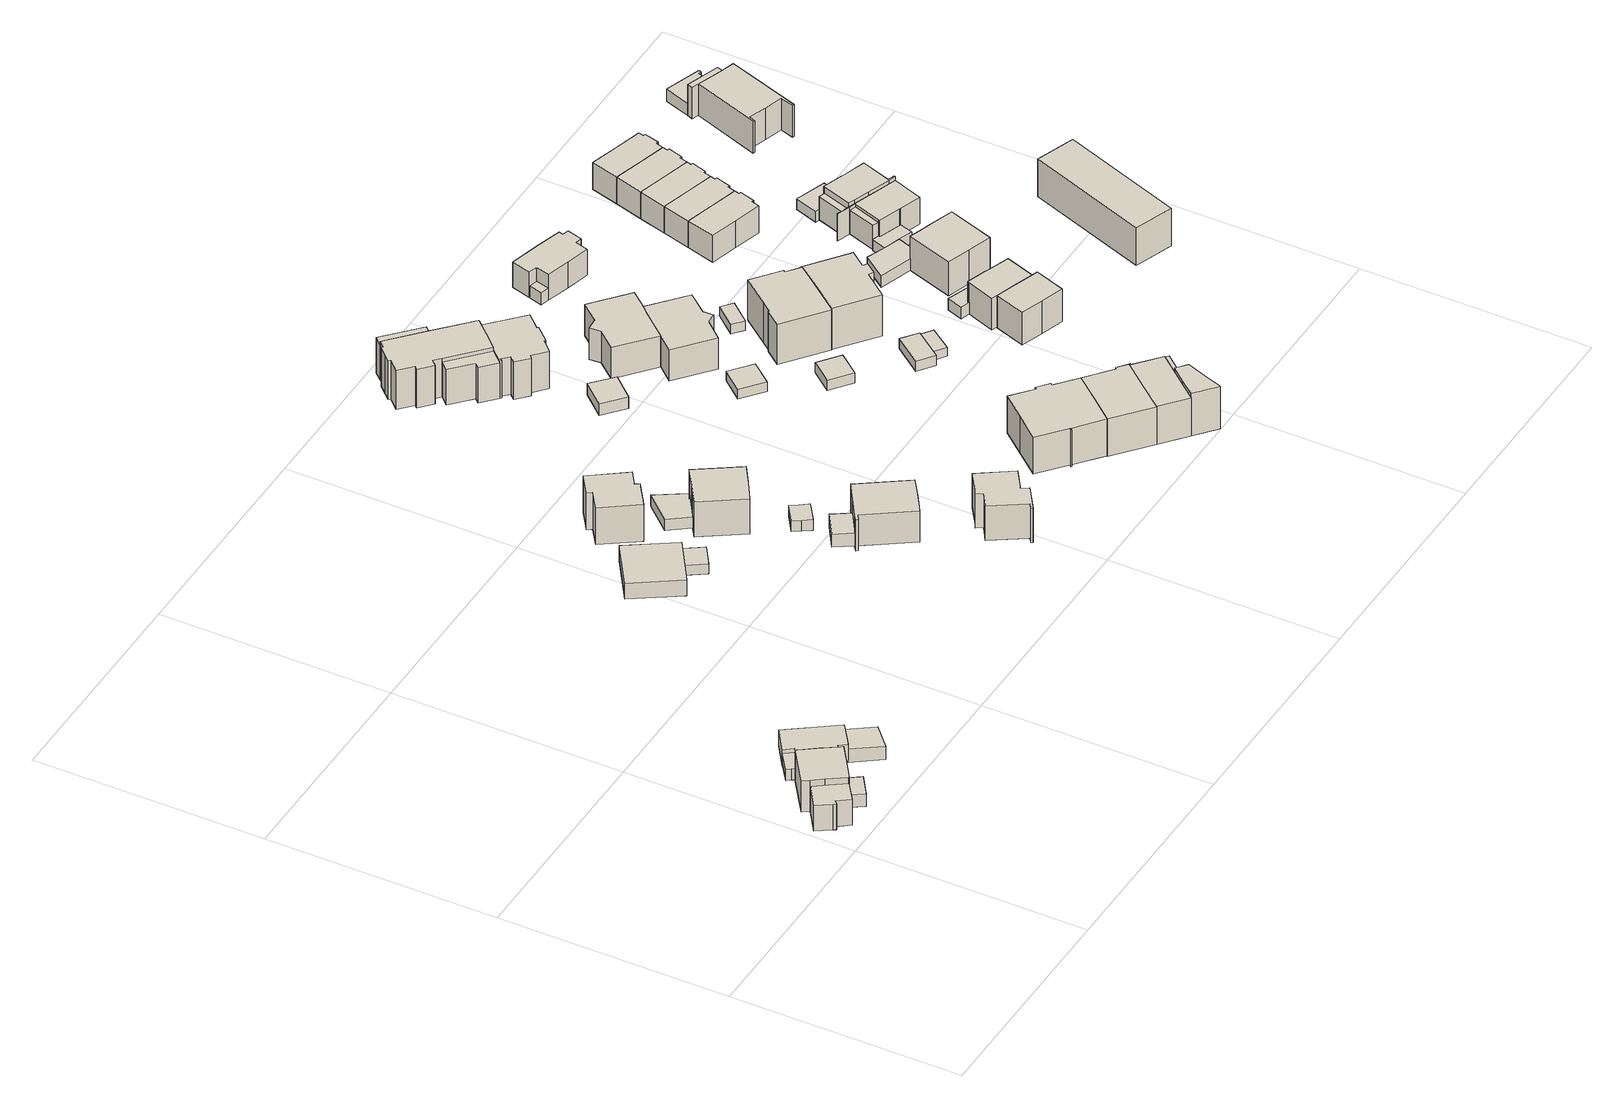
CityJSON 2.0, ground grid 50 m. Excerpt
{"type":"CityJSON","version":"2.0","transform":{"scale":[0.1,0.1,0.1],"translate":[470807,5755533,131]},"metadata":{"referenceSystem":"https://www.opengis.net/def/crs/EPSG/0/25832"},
"CityObjects":{
"building1":{"type":"Building","attributes":{"Gemeindeschluessel":"05711000","function":"31001_1010"},"address":[{"country":"Germany","locality":"Bielefeld","thoroughfareNumber":"138","thoroughfareName":"Paderborner Straße"}],"children":["building1-1","building1-2"]},
"building1-1":{"type":"BuildingPart","attributes":{"BezugspunktDach":"2000","measuredHeight":10.17},"parents":["building1"],"geometry":[{"type":"Solid","lod":"1","boundaries":[[[[0,1,2,3,4,5,6,7,8,9]],[[10,11,12,13,14,15,16,17,18,19]],[[10,19,9,8]],[[11,10,8,7]],[[12,11,7,6]],[[13,12,6,5]],[[14,13,5,4]],[[15,14,4,3]],[[16,15,3,2]],[[17,16,2,1]],[[18,17,1,0]],[[19,18,0,9]]]]}]},
"building1-2":{"type":"BuildingPart","attributes":{"BezugspunktDach":"2000","measuredHeight":7.21},"parents":["building1"],"geometry":[{"type":"Solid","lod":"1","boundaries":[[[[20,21,22,23,24,25,26,27]],[[28,29,30,31,32,15,33,13]],[[28,13,27,26]],[[29,28,26,25]],[[30,29,25,24]],[[31,30,24,23]],[[32,31,23,22]],[[15,32,22,21]],[[33,15,21,20]],[[13,33,20,27]]]]}]},
"building2":{"type":"Building","attributes":{"Gemeindeschluessel":"05711000","BezugspunktDach":"2000","function":"51009_1610","measuredHeight":3.36},"address":[{"country":"Germany"}],"geometry":[{"type":"Solid","lod":"1","boundaries":[[[[34,35,36,37]],[[38,39,40,41]],[[38,41,37,36]],[[39,38,36,35]],[[40,39,35,34]],[[41,40,34,37]]]]}]},
"building3":{"type":"Building","attributes":{"Gemeindeschluessel":"05711000","BezugspunktDach":"2000","function":"51009_1610","measuredHeight":3.12},"address":[{"country":"Germany"}],"geometry":[{"type":"Solid","lod":"1","boundaries":[[[[42,43,44,45,46,47,48]],[[49,50,51,52,53,54,55]],[[49,55,48,47]],[[50,49,47,46]],[[51,50,46,45]],[[52,51,45,44]],[[53,52,44,43]],[[54,53,43,42]],[[55,54,42,48]]]]}]},
"building4":{"type":"Building","attributes":{"Gemeindeschluessel":"05711000","BezugspunktDach":"2000","function":"31001_3200","measuredHeight":3.84},"address":[{"country":"Germany","locality":"Bielefeld","thoroughfareNumber":"138","thoroughfareName":"Paderborner Straße"}],"geometry":[{"type":"Solid","lod":"1","boundaries":[[[[56,57,58,59,60,61,62,63]],[[64,65,10,18,66,67,68,69]],[[64,69,63,62]],[[65,64,62,61]],[[10,65,61,60]],[[18,10,60,59]],[[66,18,59,58]],[[67,66,58,57]],[[68,67,57,56]],[[69,68,56,63]]]]}]},
"building5":{"type":"Building","attributes":{"Gemeindeschluessel":"05711000","BezugspunktDach":"2000","function":"31001_2460","measuredHeight":3.21},"address":[{"country":"Germany","locality":"Bielefeld","thoroughfareNumber":"138","thoroughfareName":"Paderborner Straße"}],"geometry":[{"type":"Solid","lod":"1","boundaries":[[[[70,71,72,73]],[[74,75,76,77]],[[74,77,73,72]],[[75,74,72,71]],[[76,75,71,70]],[[77,76,70,73]]]]}]},
"building6":{"type":"Building","attributes":{"Gemeindeschluessel":"05711000","BezugspunktDach":"2000","function":"31001_9998","measuredHeight":4.33},"address":[{"country":"Germany","locality":"Bielefeld","thoroughfareNumber":"129","thoroughfareName":"Paderborner Straße"}],"geometry":[{"type":"Solid","lod":"1","boundaries":[[[[78,79,80,81]],[[82,83,84,85]],[[82,85,81,80]],[[83,82,80,79]],[[84,83,79,78]],[[85,84,78,81]]]]}]},
"building7":{"type":"Building","attributes":{"Gemeindeschluessel":"05711000","BezugspunktDach":"2000","function":"31001_9998","measuredHeight":2.37},"address":[{"country":"Germany","locality":"Bielefeld","thoroughfareNumber":"115","thoroughfareName":"Vennhofallee"}],"geometry":[{"type":"Solid","lod":"1","boundaries":[[[[86,87,88,89]],[[90,91,92,93]],[[90,93,89,88]],[[91,90,88,87]],[[92,91,87,86]],[[93,92,86,89]]]]}]},
"building8":{"type":"Building","attributes":{"Gemeindeschluessel":"05711000","BezugspunktDach":"2000","function":"31001_1010","measuredHeight":10.65},"address":[{"country":"Germany","locality":"Bielefeld","thoroughfareNumber":"129","thoroughfareName":"Paderborner Straße"}],"geometry":[{"type":"Solid","lod":"1","boundaries":[[[[94,95,96,97,98,99,100,101,102,103]],[[104,105,106,107,108,109,110,111,112,113]],[[104,113,103,102]],[[105,104,102,101]],[[106,105,101,100]],[[107,106,100,99]],[[108,107,99,98]],[[109,108,98,97]],[[110,109,97,96]],[[111,110,96,95]],[[112,111,95,94]],[[113,112,94,103]]]]}]},
"building9":{"type":"Building","attributes":{"Gemeindeschluessel":"05711000","BezugspunktDach":"2000","function":"31001_2460","measuredHeight":2.76},"address":[{"country":"Germany","locality":"Bielefeld","thoroughfareNumber":"115","thoroughfareName":"Vennhofallee"}],"geometry":[{"type":"Solid","lod":"1","boundaries":[[[[114,115,116,117]],[[118,119,120,121]],[[118,121,117,116]],[[119,118,116,115]],[[120,119,115,114]],[[121,120,114,117]]]]}]},
"building10":{"type":"Building","attributes":{"Gemeindeschluessel":"05711000","BezugspunktDach":"2000","function":"31001_9998","measuredHeight":3.13},"address":[{"country":"Germany","locality":"Bielefeld","thoroughfareNumber":"135","thoroughfareName":"Paderborner Straße"}],"geometry":[{"type":"Solid","lod":"1","boundaries":[[[[122,123,124,125]],[[126,127,128,129]],[[126,129,125,124]],[[127,126,124,123]],[[128,127,123,122]],[[129,128,122,125]]]]}]},
"building11":{"type":"Building","attributes":{"Gemeindeschluessel":"05711000","BezugspunktDach":"2000","function":"31001_1010","measuredHeight":9.87},"address":[{"country":"Germany","locality":"Bielefeld","thoroughfareNumber":"115","thoroughfareName":"Vennhofallee"}],"geometry":[{"type":"Solid","lod":"1","boundaries":[[[[130,131,132,133,134,135,136,137]],[[138,139,140,141,142,143,144,145]],[[138,145,137,136]],[[139,138,136,135]],[[140,139,135,134]],[[141,140,134,133]],[[142,141,133,132]],[[143,142,132,131]],[[144,143,131,130]],[[145,144,130,137]]]]}]},
"building12":{"type":"Building","attributes":{"Gemeindeschluessel":"05711000","BezugspunktDach":"2000","function":"31001_9998","measuredHeight":2.96},"address":[{"country":"Germany"}],"geometry":[{"type":"Solid","lod":"1","boundaries":[[[[146,147,148,149,150,151,152]],[[153,154,155,156,157,158,159]],[[153,159,152,151]],[[154,153,151,150]],[[155,154,150,149]],[[156,155,149,148]],[[157,156,148,147]],[[158,157,147,146]],[[159,158,146,152]]]]}]},
"building13":{"type":"Building","attributes":{"Gemeindeschluessel":"05711000","BezugspunktDach":"2000","function":"31001_1010","measuredHeight":9.33},"address":[{"country":"Germany","locality":"Bielefeld","thoroughfareNumber":"135","thoroughfareName":"Paderborner Straße"}],"geometry":[{"type":"Solid","lod":"1","boundaries":[[[[160,161,162,163,164,165,166,167,168,169]],[[170,171,172,173,174,175,176,177,178,179]],[[170,179,169,168]],[[171,170,168,167]],[[172,171,167,166]],[[173,172,166,165]],[[174,173,165,164]],[[175,174,164,163]],[[176,175,163,162]],[[177,176,162,161]],[[178,177,161,160]],[[179,178,160,169]]]]}]},
"building14":{"type":"Building","attributes":{"Gemeindeschluessel":"05711000","BezugspunktDach":"2000","function":"31001_1010","measuredHeight":10.19},"address":[{"country":"Germany","locality":"Bielefeld","thoroughfareNumber":"137","thoroughfareName":"Paderborner Straße"}],"geometry":[{"type":"Solid","lod":"1","boundaries":[[[[180,181,182,183,184,185,186,187,188,189,190,191]],[[192,193,194,195,196,197,198,199,200,201,202,203]],[[192,203,191,190]],[[193,192,190,189]],[[194,193,189,188]],[[195,194,188,187]],[[196,195,187,186]],[[197,196,186,185]],[[198,197,185,184]],[[199,198,184,183]],[[200,199,183,182]],[[201,200,182,181]],[[202,201,181,180]],[[203,202,180,191]]]]}]},
"building15":{"type":"Building","attributes":{"Gemeindeschluessel":"05711000","function":"31001_1010"},"address":[{"country":"Germany","locality":"Bielefeld","thoroughfareNumber":"104","thoroughfareName":"Vennhofallee"}],"children":["building15-1","building15-2","building15-3"]},
"building15-1":{"type":"BuildingPart","attributes":{"BezugspunktDach":"2000","measuredHeight":11.08},"parents":["building15"],"geometry":[{"type":"Solid","lod":"1","boundaries":[[[[204,205,206,207,208,209,210,211,212,213,214,215,216,217,218,219]],[[220,221,222,223,224,225,226,227,228,229,230,231,232,233,234,235]],[[220,235,219,218]],[[221,220,218,217]],[[222,221,217,216]],[[223,222,216,215]],[[224,223,215,214]],[[225,224,214,213]],[[226,225,213,212]],[[227,226,212,211]],[[228,227,211,210]],[[229,228,210,209]],[[230,229,209,208]],[[231,230,208,207]],[[232,231,207,206]],[[233,232,206,205]],[[234,233,205,204]],[[235,234,204,219]]]]}]},
"building15-2":{"type":"BuildingPart","attributes":{"BezugspunktDach":"2000","measuredHeight":8.63},"parents":["building15"],"geometry":[{"type":"Solid","lod":"1","boundaries":[[[[236,237,238,239]],[[220,235,240,241]],[[220,241,239,238]],[[235,220,238,237]],[[240,235,237,236]],[[241,240,236,239]]]]}]},
"building15-3":{"type":"BuildingPart","attributes":{"BezugspunktDach":"2000","measuredHeight":9.71},"parents":["building15"],"geometry":[{"type":"Solid","lod":"1","boundaries":[[[[242,243,244,245,246,247]],[[248,249,250,251,224,223]],[[248,223,247,246]],[[249,248,246,245]],[[250,249,245,244]],[[251,250,244,243]],[[224,251,243,242]],[[223,224,242,247]]]]}]},
"building16":{"type":"Building","attributes":{"Gemeindeschluessel":"05711000","BezugspunktDach":"2000","function":"31001_2460","measuredHeight":2.77},"address":[{"country":"Germany","locality":"Bielefeld","thoroughfareNumber":"100","thoroughfareName":"Vennhofallee"}],"geometry":[{"type":"Solid","lod":"1","boundaries":[[[[252,253,254,255]],[[256,257,258,259]],[[256,259,255,254]],[[257,256,254,253]],[[258,257,253,252]],[[259,258,252,255]]]]}]},
"building17":{"type":"Building","attributes":{"Gemeindeschluessel":"05711000","BezugspunktDach":"2000","function":"31001_1010","measuredHeight":11.11},"address":[{"country":"Germany","locality":"Bielefeld","thoroughfareNumber":"102","thoroughfareName":"Vennhofallee"}],"geometry":[{"type":"Solid","lod":"1","boundaries":[[[[260,261,262,263,264,265,266,267,268,269,270,271,272,273,274,275,276,277]],[[278,279,280,281,282,283,284,285,286,287,288,289,248,290,221,291,292,293]],[[278,293,277,276]],[[279,278,276,275]],[[280,279,275,274]],[[281,280,274,273]],[[282,281,273,272]],[[283,282,272,271]],[[284,283,271,270]],[[285,284,270,269]],[[286,285,269,268]],[[287,286,268,267]],[[288,287,267,266]],[[289,288,266,265]],[[248,289,265,264]],[[290,248,264,263]],[[221,290,263,262]],[[291,221,262,261]],[[292,291,261,260]],[[293,292,260,277]]]]}]},
"building18":{"type":"Building","attributes":{"Gemeindeschluessel":"05711000","BezugspunktDach":"2000","function":"31001_1100","measuredHeight":11.49},"address":[{"country":"Germany","locality":"Bielefeld","thoroughfareNumber":"101","thoroughfareName":"Vennhofallee"}],"geometry":[{"type":"Solid","lod":"1","boundaries":[[[[294,295,296,297,298,299,300,301,302,303,304,305,306,307]],[[308,309,310,311,312,313,314,315,316,317,318,319,320,321]],[[308,321,307,306]],[[309,308,306,305]],[[310,309,305,304]],[[311,310,304,303]],[[312,311,303,302]],[[313,312,302,301]],[[314,313,301,300]],[[315,314,300,299]],[[316,315,299,298]],[[317,316,298,297]],[[318,317,297,296]],[[319,318,296,295]],[[320,319,295,294]],[[321,320,294,307]]]]}]},
"building19":{"type":"Building","attributes":{"Gemeindeschluessel":"05711000","BezugspunktDach":"2000","function":"31001_2460","measuredHeight":2.3},"address":[{"country":"Germany","locality":"Bielefeld","thoroughfareNumber":"98","thoroughfareName":"Vennhofallee"}],"geometry":[{"type":"Solid","lod":"1","boundaries":[[[[322,323,324,325]],[[326,327,328,329]],[[326,329,325,324]],[[327,326,324,323]],[[328,327,323,322]],[[329,328,322,325]]]]}]},
"building20":{"type":"Building","attributes":{"Gemeindeschluessel":"05711000","BezugspunktDach":"2000","function":"31001_1010","measuredHeight":11.64},"address":[{"country":"Germany","locality":"Bielefeld","thoroughfareNumber":"99","thoroughfareName":"Vennhofallee"}],"geometry":[{"type":"Solid","lod":"1","boundaries":[[[[301,300,330,331,332,333,334,302]],[[335,336,337,338,339,340,341,342]],[[335,342,302,334]],[[336,335,334,333]],[[337,336,333,332]],[[338,337,332,331]],[[339,338,331,330]],[[340,339,330,300]],[[341,340,300,301]],[[342,341,301,302]]]]}]},
"building21":{"type":"Building","attributes":{"Gemeindeschluessel":"05711000","BezugspunktDach":"2000","function":"31001_1010","measuredHeight":9.56},"address":[{"country":"Germany","locality":"Bielefeld","thoroughfareNumber":"100","thoroughfareName":"Vennhofallee"}],"geometry":[{"type":"Solid","lod":"1","boundaries":[[[[343,344,345,346,347,348,349,350,351]],[[352,353,354,355,356,357,358,359,360]],[[352,360,351,350]],[[353,352,350,349]],[[354,353,349,348]],[[355,354,348,347]],[[356,355,347,346]],[[357,356,346,345]],[[358,357,345,344]],[[359,358,344,343]],[[360,359,343,351]]]]}]},
"building22":{"type":"Building","attributes":{"Gemeindeschluessel":"05711000","BezugspunktDach":"2000","function":"31001_2460","measuredHeight":2.45},"address":[{"country":"Germany","locality":"Bielefeld","thoroughfareNumber":"96","thoroughfareName":"Vennhofallee"}],"geometry":[{"type":"Solid","lod":"1","boundaries":[[[[361,362,363,364]],[[365,366,367,368]],[[365,368,364,363]],[[366,365,363,362]],[[367,366,362,361]],[[368,367,361,364]]]]}]},
"building23":{"type":"Building","attributes":{"Gemeindeschluessel":"05711000","BezugspunktDach":"2000","function":"31001_1010","measuredHeight":9.47},"address":[{"country":"Germany","locality":"Bielefeld","thoroughfareNumber":"98","thoroughfareName":"Vennhofallee"}],"geometry":[{"type":"Solid","lod":"1","boundaries":[[[[369,370,371,372,343,373,350,374,375,376]],[[377,378,379,380,381,382,383,384,385,386]],[[377,386,376,375]],[[378,377,375,374]],[[379,378,374,350]],[[380,379,350,373]],[[381,380,373,343]],[[382,381,343,372]],[[383,382,372,371]],[[384,383,371,370]],[[385,384,370,369]],[[386,385,369,376]]]]}]},
"building24":{"type":"Building","attributes":{"Gemeindeschluessel":"05711000","function":"31001_1100"},"address":[{"country":"Germany","locality":"Bielefeld","thoroughfareNumber":"97","thoroughfareName":"Vennhofallee"}],"children":["building24-1","building24-2","building24-3"]},
"building24-1":{"type":"BuildingPart","attributes":{"BezugspunktDach":"2000","measuredHeight":11.75},"parents":["building24"],"geometry":[{"type":"Solid","lod":"1","boundaries":[[[[387,388,389,390,391,392,393,394,395]],[[396,339,338,337,397,398,399,400,401]],[[396,401,395,394]],[[339,396,394,393]],[[338,339,393,392]],[[337,338,392,391]],[[397,337,391,390]],[[398,397,390,389]],[[399,398,389,388]],[[400,399,388,387]],[[401,400,387,395]]]]}]},
"building24-2":{"type":"BuildingPart","attributes":{"BezugspunktDach":"2000","measuredHeight":11.85},"parents":["building24"],"geometry":[{"type":"Solid","lod":"1","boundaries":[[[[402,403,404,405,406,407,408,409,410]],[[411,396,412,400,413,414,415,416,417]],[[411,417,410,409]],[[396,411,409,408]],[[412,396,408,407]],[[400,412,407,406]],[[413,400,406,405]],[[414,413,405,404]],[[415,414,404,403]],[[416,415,403,402]],[[417,416,402,410]]]]}]},
"building24-3":{"type":"BuildingPart","attributes":{"BezugspunktDach":"2000","measuredHeight":8.76},"address":[{"country":"Germany","locality":"Bielefeld","thoroughfareNumber":"97","thoroughfareName":"Vennhofallee"}],"parents":["building24"],"geometry":[{"type":"Solid","lod":"1","boundaries":[[[[418,419,420,421]],[[422,423,424,425]],[[422,425,421,420]],[[423,422,420,419]],[[424,423,419,418]],[[425,424,418,421]]]]}]},
"building25":{"type":"Building","attributes":{"Gemeindeschluessel":"05711000","BezugspunktDach":"2000","function":"51009_1611","measuredHeight":2.46},"address":[{"country":"Germany"}],"geometry":[{"type":"Solid","lod":"1","boundaries":[[[[426,427,428,429]],[[430,431,432,433]],[[430,433,429,428]],[[431,430,428,427]],[[432,431,427,426]],[[433,432,426,429]]]]}]},
"building26":{"type":"Building","attributes":{"Gemeindeschluessel":"05711000","BezugspunktDach":"2000","function":"31001_1010","measuredHeight":11.87},"address":[{"country":"Germany","locality":"Bielefeld","thoroughfareNumber":"96","thoroughfareName":"Vennhofallee"}],"geometry":[{"type":"Solid","lod":"1","boundaries":[[[[434,435,436,437,438,439,440,441,442,443,444,445,446,447]],[[448,449,450,451,452,453,454,455,456,457,458,459,460,461]],[[448,461,447,446]],[[449,448,446,445]],[[450,449,445,444]],[[451,450,444,443]],[[452,451,443,442]],[[453,452,442,441]],[[454,453,441,440]],[[455,454,440,439]],[[456,455,439,438]],[[457,456,438,437]],[[458,457,437,436]],[[459,458,436,435]],[[460,459,435,434]],[[461,460,434,447]]]]}]},
"building27":{"type":"Building","attributes":{"Gemeindeschluessel":"05711000","BezugspunktDach":"2000","function":"31001_9998","measuredHeight":2.35},"address":[{"country":"Germany","locality":"Bielefeld","thoroughfareNumber":"96","thoroughfareName":"Vennhofallee"}],"geometry":[{"type":"Solid","lod":"1","boundaries":[[[[462,463,464,465]],[[466,467,468,469]],[[466,469,465,464]],[[467,466,464,463]],[[468,467,463,462]],[[469,468,462,465]]]]}]},
"building28":{"type":"Building","attributes":{"Gemeindeschluessel":"05711000","BezugspunktDach":"2000","function":"31001_2460","measuredHeight":2.07},"address":[{"country":"Germany","locality":"Bielefeld","thoroughfareNumber":"1","thoroughfareName":"Kinzigweg"}],"geometry":[{"type":"Solid","lod":"1","boundaries":[[[[470,471,472,473]],[[474,475,476,477]],[[474,477,473,472]],[[475,474,472,471]],[[476,475,471,470]],[[477,476,470,473]]]]}]},
"building29":{"type":"Building","attributes":{"Gemeindeschluessel":"05711000","function":"31001_1010"},"address":[{"country":"Germany","locality":"Bielefeld","thoroughfareNumber":"7k","thoroughfareName":"Kinzigweg"}],"children":["building29-1","building29-2"]},
"building29-1":{"type":"BuildingPart","attributes":{"BezugspunktDach":"2000","measuredHeight":9.76},"parents":["building29"],"geometry":[{"type":"Solid","lod":"1","boundaries":[[[[478,479,480,481,482,483,484,485,486,487,488,489]],[[490,491,492,493,494,495,496,497,498,499,500,501]],[[490,501,489,488]],[[491,490,488,487]],[[492,491,487,486]],[[493,492,486,485]],[[494,493,485,484]],[[495,494,484,483]],[[496,495,483,482]],[[497,496,482,481]],[[498,497,481,480]],[[499,498,480,479]],[[500,499,479,478]],[[501,500,478,489]]]]}]},
"building29-2":{"type":"BuildingPart","attributes":{"BezugspunktDach":"2000","measuredHeight":2.88},"address":[{"country":"Germany","locality":"Bielefeld","thoroughfareNumber":"7k","thoroughfareName":"Kinzigweg"}],"parents":["building29"],"geometry":[{"type":"Solid","lod":"1","boundaries":[[[[502,503,504,505]],[[494,506,496,495]],[[494,495,505,504]],[[506,494,504,503]],[[496,506,503,502]],[[495,496,502,505]]]]}]},
"building30":{"type":"Building","attributes":{"Gemeindeschluessel":"05711000","BezugspunktDach":"2000","function":"31001_1010","measuredHeight":11.94},"address":[{"country":"Germany","locality":"Bielefeld","thoroughfareNumber":"94","thoroughfareName":"Vennhofallee"}],"geometry":[{"type":"Solid","lod":"1","boundaries":[[[[507,508,509,510,511,512,513,514,515,516]],[[517,518,519,520,521,522,523,524,525,526]],[[517,526,516,515]],[[518,517,515,514]],[[519,518,514,513]],[[520,519,513,512]],[[521,520,512,511]],[[522,521,511,510]],[[523,522,510,509]],[[524,523,509,508]],[[525,524,508,507]],[[526,525,507,516]]]]}]},
"building31":{"type":"Building","attributes":{"Gemeindeschluessel":"05711000","BezugspunktDach":"2000","function":"31001_1010","measuredHeight":9.73},"address":[{"country":"Germany","locality":"Bielefeld","thoroughfareNumber":"1","thoroughfareName":"Kinzigweg"}],"geometry":[{"type":"Solid","lod":"1","boundaries":[[[[527,528,529,530,531,532,533]],[[534,535,536,537,538,539,540]],[[534,540,533,532]],[[535,534,532,531]],[[536,535,531,530]],[[537,536,530,529]],[[538,537,529,528]],[[539,538,528,527]],[[540,539,527,533]]]]}]},
"building32":{"type":"Building","attributes":{"Gemeindeschluessel":"05711000","BezugspunktDach":"2000","function":"31001_2460","measuredHeight":2.75},"address":[{"country":"Germany","locality":"Bielefeld","thoroughfareNumber":"1a","thoroughfareName":"Kinzigweg"}],"geometry":[{"type":"Solid","lod":"1","boundaries":[[[[541,542,543,544,545,546]],[[547,548,549,550,551,552]],[[547,552,546,545]],[[548,547,545,544]],[[549,548,544,543]],[[550,549,543,542]],[[551,550,542,541]],[[552,551,541,546]]]]}]},
"building33":{"type":"Building","attributes":{"Gemeindeschluessel":"05711000","BezugspunktDach":"2000","function":"31001_1010","measuredHeight":9.59},"address":[{"country":"Germany","locality":"Bielefeld","thoroughfareNumber":"1a","thoroughfareName":"Kinzigweg"}],"geometry":[{"type":"Solid","lod":"1","boundaries":[[[[553,554,555,556,557,529,558,527,559]],[[560,561,562,563,549,548,547,564,565]],[[560,565,559,527]],[[561,560,527,558]],[[562,561,558,529]],[[563,562,529,557]],[[549,563,557,556]],[[548,549,556,555]],[[547,548,555,554]],[[564,547,554,553]],[[565,564,553,559]]]]}]},
"building34":{"type":"Building","attributes":{"Gemeindeschluessel":"05711000","BezugspunktDach":"2000","function":"31001_2460","measuredHeight":2.77},"address":[{"country":"Germany","locality":"Bielefeld","thoroughfareNumber":"3","thoroughfareName":"Kinzigweg"}],"geometry":[{"type":"Solid","lod":"1","boundaries":[[[[566,567,568,569,570,571,572]],[[573,574,575,576,577,578,579]],[[573,579,572,571]],[[574,573,571,570]],[[575,574,570,569]],[[576,575,569,568]],[[577,576,568,567]],[[578,577,567,566]],[[579,578,566,572]]]]}]},
"building35":{"type":"Building","attributes":{"Gemeindeschluessel":"05711000","BezugspunktDach":"2000","function":"31001_1010","measuredHeight":9.84},"address":[{"country":"Germany","locality":"Bielefeld","thoroughfareNumber":"7f","thoroughfareName":"Kinzigweg"}],"geometry":[{"type":"Solid","lod":"1","boundaries":[[[[580,581,582,583,584,585,586,587,588,589]],[[590,591,592,593,594,595,596,597,598,599]],[[590,599,589,588]],[[591,590,588,587]],[[592,591,587,586]],[[593,592,586,585]],[[594,593,585,584]],[[595,594,584,583]],[[596,595,583,582]],[[597,596,582,581]],[[598,597,581,580]],[[599,598,580,589]]]]}]},
"building36":{"type":"Building","attributes":{"Gemeindeschluessel":"05711000","BezugspunktDach":"2000","function":"31001_1010","measuredHeight":9.88},"address":[{"country":"Germany","locality":"Bielefeld","thoroughfareNumber":"3","thoroughfareName":"Kinzigweg"}],"geometry":[{"type":"Solid","lod":"1","boundaries":[[[[600,601,602,603,604,605,606,607]],[[608,609,610,575,574,573,611,612]],[[608,612,607,606]],[[609,608,606,605]],[[610,609,605,604]],[[575,610,604,603]],[[574,575,603,602]],[[573,574,602,601]],[[611,573,601,600]],[[612,611,600,607]]]]}]},
"building37":{"type":"Building","attributes":{"Gemeindeschluessel":"05711000","BezugspunktDach":"2000","function":"31001_1010","measuredHeight":9.87},"address":[{"country":"Germany","locality":"Bielefeld","thoroughfareNumber":"7e","thoroughfareName":"Kinzigweg"}],"geometry":[{"type":"Solid","lod":"1","boundaries":[[[[613,614,615,616,583,582,581,617,618,619]],[[620,621,597,596,595,622,623,624,625,626]],[[620,626,619,618]],[[621,620,618,617]],[[597,621,617,581]],[[596,597,581,582]],[[595,596,582,583]],[[622,595,583,616]],[[623,622,616,615]],[[624,623,615,614]],[[625,624,614,613]],[[626,625,613,619]]]]}]},
"building38":{"type":"Building","attributes":{"Gemeindeschluessel":"05711000","BezugspunktDach":"2000","function":"31001_2460","measuredHeight":2.66},"address":[{"country":"Germany","locality":"Bielefeld","thoroughfareNumber":"5","thoroughfareName":"Kinzigweg"}],"geometry":[{"type":"Solid","lod":"1","boundaries":[[[[627,628,629,566,572,630,631]],[[632,633,634,635,636,637,638]],[[632,638,631,630]],[[633,632,630,572]],[[634,633,572,566]],[[635,634,566,629]],[[636,635,629,628]],[[637,636,628,627]],[[638,637,627,631]]]]}]},
"building39":{"type":"Building","attributes":{"Gemeindeschluessel":"05711000","BezugspunktDach":"2000","function":"31001_1010","measuredHeight":9.87},"address":[{"country":"Germany","locality":"Bielefeld","thoroughfareNumber":"7d","thoroughfareName":"Kinzigweg"}],"geometry":[{"type":"Solid","lod":"1","boundaries":[[[[639,640,641,642,616,615,614,643,644,645]],[[646,647,624,623,622,648,649,650,651,652]],[[646,652,645,644]],[[647,646,644,643]],[[624,647,643,614]],[[623,624,614,615]],[[622,623,615,616]],[[648,622,616,642]],[[649,648,642,641]],[[650,649,641,640]],[[651,650,640,639]],[[652,651,639,645]]]]}]},
"building40":{"type":"Building","attributes":{"Gemeindeschluessel":"05711000","BezugspunktDach":"2000","function":"31001_1010","measuredHeight":9.85},"address":[{"country":"Germany","locality":"Bielefeld","thoroughfareNumber":"7c","thoroughfareName":"Kinzigweg"}],"geometry":[{"type":"Solid","lod":"1","boundaries":[[[[653,654,655,656,642,641,640,657,658,659]],[[660,661,650,649,648,662,663,664,665,666]],[[660,666,659,658]],[[661,660,658,657]],[[650,661,657,640]],[[649,650,640,641]],[[648,649,641,642]],[[662,648,642,656]],[[663,662,656,655]],[[664,663,655,654]],[[665,664,654,653]],[[666,665,653,659]]]]}]},
"building41":{"type":"Building","attributes":{"Gemeindeschluessel":"05711000","function":"31001_1010"},"address":[{"country":"Germany","locality":"Bielefeld","thoroughfareNumber":"5","thoroughfareName":"Kinzigweg"}],"children":["building41-1","building41-2"]},
"building41-1":{"type":"BuildingPart","attributes":{"BezugspunktDach":"2000","measuredHeight":9.49},"parents":["building41"],"geometry":[{"type":"Solid","lod":"1","boundaries":[[[[667,668,669,670,671,672,673,674,675,676,677,678,679,680,681,682]],[[683,684,685,686,687,688,689,690,691,692,693,694,695,696,697,698]],[[683,698,682,681]],[[684,683,681,680]],[[685,684,680,679]],[[686,685,679,678]],[[687,686,678,677]],[[688,687,677,676]],[[689,688,676,675]],[[690,689,675,674]],[[691,690,674,673]],[[692,691,673,672]],[[693,692,672,671]],[[694,693,671,670]],[[695,694,670,669]],[[696,695,669,668]],[[697,696,668,667]],[[698,697,667,682]]]]}]},
"building41-2":{"type":"BuildingPart","attributes":{"BezugspunktDach":"2000","measuredHeight":5.88},"address":[{"country":"Germany","locality":"Bielefeld","thoroughfareNumber":"5","thoroughfareName":"Kinzigweg"}],"parents":["building41"],"geometry":[{"type":"Solid","lod":"1","boundaries":[[[[699,700,701,702]],[[703,704,705,706]],[[703,706,702,701]],[[704,703,701,700]],[[705,704,700,699]],[[706,705,699,702]]]]}]},
"building42":{"type":"Building","attributes":{"Gemeindeschluessel":"05711000","function":"31001_1010"},"address":[{"country":"Germany","locality":"Bielefeld","thoroughfareNumber":"5a","thoroughfareName":"Kinzigweg"}],"children":["building42-1","building42-2"]},
"building42-1":{"type":"BuildingPart","attributes":{"BezugspunktDach":"2000","measuredHeight":9.43},"parents":["building42"],"geometry":[{"type":"Solid","lod":"1","boundaries":[[[[707,708,709,710,711,712,713,714,715,716,717,718]],[[698,697,719,695,694,720,721,722,723,724,725,726]],[[698,726,718,717]],[[697,698,717,716]],[[719,697,716,715]],[[695,719,715,714]],[[694,695,714,713]],[[720,694,713,712]],[[721,720,712,711]],[[722,721,711,710]],[[723,722,710,709]],[[724,723,709,708]],[[725,724,708,707]],[[726,725,707,718]]]]}]},
"building42-2":{"type":"BuildingPart","attributes":{"BezugspunktDach":"2000","measuredHeight":5.77},"address":[{"country":"Germany","locality":"Bielefeld","thoroughfareNumber":"5a","thoroughfareName":"Kinzigweg"}],"parents":["building42"],"geometry":[{"type":"Solid","lod":"1","boundaries":[[[[727,728,729,730,731]],[[732,733,734,735,736]],[[732,736,731,730]],[[733,732,730,729]],[[734,733,729,728]],[[735,734,728,727]],[[736,735,727,731]]]]}]},
"building43":{"type":"Building","attributes":{"Gemeindeschluessel":"05711000","BezugspunktDach":"2000","function":"31001_1010","measuredHeight":9.8},"address":[{"country":"Germany","locality":"Bielefeld","thoroughfareNumber":"7b","thoroughfareName":"Kinzigweg"}],"geometry":[{"type":"Solid","lod":"1","boundaries":[[[[737,738,739,740,656,655,654,741,742,743]],[[744,745,664,663,662,746,747,748,749,750]],[[744,750,743,742]],[[745,744,742,741]],[[664,745,741,654]],[[663,664,654,655]],[[662,663,655,656]],[[746,662,656,740]],[[747,746,740,739]],[[748,747,739,738]],[[749,748,738,737]],[[750,749,737,743]]]]}]},
"building44":{"type":"Building","attributes":{"Gemeindeschluessel":"05711000","BezugspunktDach":"2000","function":"31001_2460","measuredHeight":2.57},"address":[{"country":"Germany","locality":"Bielefeld","thoroughfareNumber":"5a","thoroughfareName":"Kinzigweg"}],"geometry":[{"type":"Solid","lod":"1","boundaries":[[[[751,752,753,754,755,756,757]],[[758,759,760,761,762,763,764]],[[758,764,757,756]],[[759,758,756,755]],[[760,759,755,754]],[[761,760,754,753]],[[762,761,753,752]],[[763,762,752,751]],[[764,763,751,757]]]]}]},
"building45":{"type":"Building","attributes":{"Gemeindeschluessel":"05711000","BezugspunktDach":"2000","function":"31001_1010","measuredHeight":11.42},"address":[{"country":"Germany","locality":"Bielefeld","thoroughfareNumber":"2","thoroughfareName":"Kinzigweg"},{"country":"Germany","locality":"Bielefeld","thoroughfareNumber":"4","thoroughfareName":"Kinzigweg"}],"geometry":[{"type":"Solid","lod":"1","boundaries":[[[[765,766,767,768]],[[769,770,771,772]],[[769,772,768,767]],[[770,769,767,766]],[[771,770,766,765]],[[772,771,765,768]]]]}]},
"building46":{"type":"Building","attributes":{"Gemeindeschluessel":"05711000","BezugspunktDach":"2000","function":"31001_1010","measuredHeight":8.96},"address":[{"country":"Germany","locality":"Bielefeld","thoroughfareNumber":"7","thoroughfareName":"Kinzigweg"}],"geometry":[{"type":"Solid","lod":"1","boundaries":[[[[773,774,775,776,777,778,779,780,781,782,783]],[[784,785,786,787,788,789,790,791,792,793,794]],[[784,794,783,782]],[[785,784,782,781]],[[786,785,781,780]],[[787,786,780,779]],[[788,787,779,778]],[[789,788,778,777]],[[790,789,777,776]],[[791,790,776,775]],[[792,791,775,774]],[[793,792,774,773]],[[794,793,773,783]]]]}]},
"building47":{"type":"Building","attributes":{"Gemeindeschluessel":"05711000","BezugspunktDach":"2000","function":"51009_1610","measuredHeight":9.78},"address":[{"country":"Germany"}],"geometry":[{"type":"Solid","lod":"1","boundaries":[[[[795,796,775,773,797]],[[798,799,800,801,802]],[[798,802,797,773]],[[799,798,773,775]],[[800,799,775,796]],[[801,800,796,795]],[[802,801,795,797]]]]}]},
"building48":{"type":"Building","attributes":{"Gemeindeschluessel":"05711000","BezugspunktDach":"2000","function":"31001_2460","measuredHeight":3.01},"address":[{"country":"Germany","locality":"Bielefeld","thoroughfareNumber":"7","thoroughfareName":"Kinzigweg"}],"geometry":[{"type":"Solid","lod":"1","boundaries":[[[[803,804,805,806,807,808,809,810,811]],[[812,813,814,815,816,802,801,817,818]],[[812,818,811,810]],[[813,812,810,809]],[[814,813,809,808]],[[815,814,808,807]],[[816,815,807,806]],[[802,816,806,805]],[[801,802,805,804]],[[817,801,804,803]],[[818,817,803,811]]]]}]}
},
"vertices":[
[128,193,88],[125,197,88],[49,143,88],[58,129,88],[75,106,88],[101,69,88],[102,68,88],[178,122,88],[175,126,88],[152,160,88],[175,126,12],[178,122,12],[102,68,12],[101,69,12],[75,106,12],[58,129,12],[49,143,12],[125,197,12],[128,193,12],[152,160,12],
[80,99,74],[58,129,74],[10,95,74],[31,64,74],[34,59,74],[41,65,74],[61,40,74],[101,69,74],[61,40,12],[41,65,12],[34,59,12],[31,64,12],[10,95,12],[80,99,12],
[148,101,41],[106,71,41],[124,44,41],[167,74,41],[124,44,11],[106,71,11],[148,101,11],[167,74,11],
[162,232,42],[155,241,42],[115,212,42],[122,203,42],[125,197,42],[128,193,42],[169,222,42],[128,193,16],[125,197,16],[122,203,16],[115,212,16],[155,241,16],[162,232,16],[169,222,16],
[204,276,51],[155,241,51],[169,222,51],[128,193,51],[175,126,51],[216,155,51],[228,139,51],[277,174,51],[228,139,12],[216,155,12],[169,222,12],[155,241,12],[204,276,12],[277,174,12],
[277,174,40],[228,139,40],[269,80,40],[314,122,40],[269,80,8],[228,139,8],[277,174,8],[314,122,8],
[548,805,53],[452,741,53],[517,643,53],[613,706,53],[517,643,15],[452,741,15],[548,805,15],[613,706,15],
[613,706,38],[570,678,38],[596,639,38],[639,667,38],[596,639,14],[570,678,14],[613,706,14],[639,667,14],
[678,831,101],[672,840,101],[702,861,101],[648,937,101],[608,909,101],[605,907,101],[612,897,101],[574,870,101],[626,795,101],[667,824,101],[626,795,12],[574,870,12],[612,897,12],[605,907,12],[608,909,12],[648,937,12],[702,861,12],[672,840,12],[678,831,12],[667,824,12],
[720,831,44],[668,773,44],[700,730,44],[759,769,44],[700,730,17],[668,773,17],[720,831,17],[759,769,17],
[829,506,45],[778,473,45],[802,436,45],[853,469,45],[802,436,14],[778,473,14],[829,506,14],[853,469,14],
[820,680,100],[761,770,100],[759,769,100],[720,743,100],[700,730,100],[680,716,100],[738,627,100],[779,653,100],[738,627,15],[680,716,15],[700,730,15],[720,743,15],[759,769,15],[761,770,15],[820,680,15],[779,653,15],
[846,558,38],[835,573,38],[824,590,38],[785,564,38],[796,547,38],[808,529,38],[847,556,38],[808,529,12],[796,547,12],[785,564,12],[824,590,12],[835,573,12],[846,558,12],[847,556,12],
[853,469,88],[842,462,88],[802,436,88],[791,428,88],[794,424,88],[806,432,88],[872,334,88],[911,360,88],[950,387,88],[881,488,88],[950,387,13],[911,360,13],[872,334,13],[806,432,13],[794,424,13],[791,428,13],[802,436,13],[842,462,13],[853,469,13],[881,488,13],
[1022,199,89],[1024,200,89],[1066,229,89],[1018,300,89],[977,272,89],[967,266,89],[976,253,89],[943,232,89],[989,160,89],[978,153,89],[980,149,89],[1032,184,89],[980,149,6],[978,153,6],[989,160,6],[943,232,6],[976,253,6],[967,266,6],[977,272,6],[1018,300,6],[1066,229,6],[1024,200,6],[1022,199,6],[1032,184,6],
[792,1446,117],[789,1448,117],[772,1430,117],[760,1417,117],[763,1414,117],[741,1390,117],[769,1364,117],[763,1358,117],[790,1333,117],[801,1345,117],[815,1331,117],[890,1262,117],[920,1293,117],[949,1325,117],[878,1391,117],[804,1459,117],[878,1391,23],[949,1325,23],[920,1293,23],[890,1262,23],[815,1331,23],[801,1345,23],[790,1333,23],[763,1358,23],[769,1364,23],[741,1390,23],[763,1414,23],[760,1417,23],[772,1430,23],[789,1448,23],[792,1446,23],[804,1459,23],
[820,1476,109],[804,1459,109],[878,1391,109],[893,1408,109],[820,1476,23],[893,1408,23],
[815,1331,109],[798,1313,109],[841,1273,109],[832,1263,109],[863,1233,109],[890,1262,109],[863,1233,23],[832,1263,23],[841,1273,23],[798,1313,23],
[954,1094,49],[910,1045,49],[955,1006,49],[998,1054,49],[955,1006,21],[910,1045,21],[954,1094,21],[998,1054,21],
[943,1316,114],[950,1324,114],[949,1325,114],[904,1277,114],[863,1233,114],[866,1231,114],[869,1235,114],[884,1221,114],[873,1209,114],[899,1185,114],[906,1191,114],[934,1165,114],[956,1188,114],[959,1186,114],[979,1208,114],[988,1217,114],[985,1220,114],[1013,1250,114],[985,1220,23],[988,1217,23],[979,1208,23],[959,1186,23],[956,1188,23],[934,1165,23],[906,1191,23],[899,1185,23],[873,1209,23],[884,1221,23],[869,1235,23],[866,1231,23],[904,1277,23],[950,1324,23],[943,1316,23],[1013,1250,23],
[1200,296,100],[1157,244,100],[1214,196,100],[1210,193,100],[1212,191,100],[1215,195,100],[1272,148,100],[1315,199,100],[1358,251,100],[1313,289,100],[1316,293,100],[1292,313,100],[1289,309,100],[1243,347,100],[1289,309,11],[1292,313,11],[1316,293,11],[1313,289,11],[1358,251,11],[1315,199,11],[1272,148,11],[1215,195,11],[1212,191,11],[1210,193,11],[1214,196,11],[1157,244,11],[1200,296,11],[1243,347,11],
[1119,885,42],[1081,839,42],[1127,801,42],[1165,847,42],[1127,801,19],[1081,839,19],[1119,885,19],[1165,847,19],
[1349,83,100],[1392,135,100],[1438,190,100],[1417,208,100],[1414,205,100],[1414,205,9],[1417,208,9],[1438,190,9],[1392,135,9],[1349,83,9],[1272,148,9],[1315,199,9],[1358,251,9],
[1157,1084,96],[1186,1119,96],[1110,1184,96],[1077,1145,96],[1051,1143,96],[1053,1118,96],[1019,1078,96],[1095,1013,96],[1140,1066,96],[1095,1013,20],[1019,1078,20],[1053,1118,20],[1051,1143,20],[1077,1145,20],[1110,1184,20],[1186,1119,20],[1157,1084,20],[1140,1066,20],
[1223,750,41],[1186,704,41],[1232,669,41],[1268,715,41],[1232,669,17],[1186,704,17],[1223,750,17],[1268,715,17],
[1198,954,96],[1198,956,96],[1197,978,96],[1232,1020,96],[1111,1031,96],[1065,978,96],[1141,914,96],[1175,953,96],[1141,914,21],[1065,978,21],[1095,1013,21],[1111,1031,21],[1157,1084,21],[1232,1020,21],[1197,978,21],[1198,956,21],[1198,954,21],[1175,953,21],
[1456,102,101],[1489,142,101],[1437,186,101],[1440,189,101],[1438,190,101],[1392,135,101],[1349,83,101],[1403,38,101],[1446,90,101],[1403,38,9],[1440,189,9],[1437,186,9],[1489,142,9],[1456,102,9],[1446,90,9],
[1463,42,112],[1478,84,112],[1477,84,112],[1463,96,112],[1456,102,112],[1429,70,112],[1403,38,112],[1448,0,112],[1449,1,112],[1448,0,9],[1429,70,9],[1463,96,9],[1477,84,9],[1478,84,9],[1463,42,9],[1449,1,9],
[1489,142,100],[1456,102,100],[1463,96,100],[1496,136,100],[1463,96,13],[1456,102,13],[1489,142,13],[1496,136,13],
[1364,645,40],[1318,585,40],[1353,559,40],[1398,619,40],[1353,559,16],[1318,585,16],[1364,645,16],[1398,619,16],
[1360,892,114],[1302,938,114],[1255,878,114],[1239,857,114],[1237,858,114],[1210,824,114],[1298,755,114],[1300,756,114],[1342,810,114],[1385,865,114],[1386,866,114],[1384,868,114],[1383,867,114],[1357,888,114],[1383,867,17],[1384,868,17],[1386,866,17],[1385,865,17],[1342,810,17],[1300,756,17],[1298,755,17],[1210,824,17],[1237,858,17],[1239,857,17],[1255,878,17],[1302,938,17],[1360,892,17],[1357,888,17],
[1281,987,45],[1244,943,45],[1267,924,45],[1304,968,45],[1267,924,22],[1244,943,22],[1281,987,22],[1304,968,22],
[1398,617,38],[1363,570,38],[1386,554,38],[1420,601,38],[1386,554,17],[1363,570,17],[1398,617,17],[1420,601,17],
[1278,1323,94],[1281,1332,94],[1230,1347,94],[1160,1366,94],[1148,1324,94],[1167,1319,94],[1159,1288,94],[1209,1274,94],[1260,1260,94],[1269,1290,94],[1283,1286,94],[1292,1319,94],[1283,1286,32],[1269,1290,32],[1260,1260,32],[1209,1274,32],[1159,1288,32],[1167,1319,32],[1148,1324,32],[1160,1366,32],[1230,1347,32],[1281,1332,32],[1278,1323,32],[1292,1319,32],
[1148,1324,61],[1139,1294,61],[1159,1288,61],[1167,1319,61],[1139,1294,32],
[1442,767,116],[1468,800,116],[1385,865,116],[1342,810,116],[1300,756,116],[1382,691,116],[1424,744,116],[1433,737,116],[1434,738,116],[1451,760,116],[1434,738,16],[1433,737,16],[1424,744,16],[1382,691,16],[1300,756,16],[1342,810,16],[1385,865,16],[1468,800,16],[1442,767,16],[1451,760,16],
[1591,482,96],[1555,495,96],[1506,511,96],[1483,445,96],[1532,428,96],[1581,412,96],[1604,478,96],[1581,412,17],[1532,428,17],[1483,445,17],[1506,511,17],[1555,495,17],[1591,482,17],[1604,478,17],
[1507,617,47],[1495,583,47],[1515,576,47],[1516,580,47],[1558,566,47],[1569,595,47],[1558,566,19],[1516,580,19],[1515,576,19],[1495,583,19],[1507,617,19],[1569,595,19],
[1565,563,96],[1558,566,96],[1516,580,96],[1515,576,96],[1493,516,96],[1542,499,96],[1613,546,96],[1591,482,19],[1542,499,19],[1506,511,19],[1493,516,19],[1565,563,19],[1613,546,19],
[1582,795,49],[1542,810,49],[1505,760,49],[1576,736,49],[1577,737,49],[1599,729,49],[1618,783,49],[1599,729,21],[1577,737,21],[1576,736,21],[1505,760,21],[1542,810,21],[1582,795,21],[1618,783,21],
[1543,1087,96],[1546,1098,96],[1486,1115,96],[1425,1132,96],[1408,1070,96],[1468,1053,96],[1528,1036,96],[1534,1055,96],[1538,1053,96],[1548,1086,96],[1538,1053,31],[1534,1055,31],[1528,1036,31],[1468,1053,31],[1408,1070,31],[1425,1132,31],[1486,1115,31],[1546,1098,31],[1543,1087,31],[1548,1086,31],
[1628,720,103],[1599,729,103],[1577,737,103],[1576,736,103],[1543,636,103],[1594,619,103],[1645,602,103],[1679,703,103],[1645,602,21],[1594,619,21],[1543,636,21],[1628,720,21],[1679,703,21],
[1560,1148,96],[1563,1159,96],[1503,1176,96],[1442,1193,96],[1551,1115,96],[1555,1114,96],[1565,1147,96],[1555,1114,31],[1551,1115,31],[1442,1193,31],[1503,1176,31],[1563,1159,31],[1560,1148,31],[1565,1147,31],
[1607,819,49],[1608,822,49],[1594,827,49],[1649,773,49],[1658,801,49],[1649,773,22],[1618,783,22],[1582,795,22],[1594,827,22],[1608,822,22],[1607,819,22],[1658,801,22],
[1577,1209,96],[1580,1219,96],[1520,1236,96],[1459,1253,96],[1568,1176,96],[1572,1175,96],[1582,1208,96],[1572,1175,31],[1568,1176,31],[1459,1253,31],[1520,1236,31],[1580,1219,31],[1577,1209,31],[1582,1208,31],
[1594,1269,96],[1597,1280,96],[1537,1297,96],[1477,1314,96],[1585,1237,96],[1589,1235,96],[1599,1268,96],[1589,1235,31],[1585,1237,31],[1477,1314,31],[1537,1297,31],[1597,1280,31],[1594,1269,31],[1599,1268,31],
[1713,856,88],[1679,868,88],[1630,885,88],[1616,890,88],[1604,894,88],[1602,894,88],[1587,900,88],[1587,898,88],[1615,888,88],[1629,883,88],[1608,822,88],[1607,819,88],[1656,802,88],[1658,801,88],[1705,786,88],[1728,851,88],[1705,786,23],[1658,801,23],[1656,802,23],[1607,819,23],[1608,822,23],[1629,883,23],[1615,888,23],[1587,898,23],[1587,900,23],[1602,894,23],[1604,894,23],[1616,890,23],[1630,885,23],[1679,868,23],[1713,856,23],[1728,851,23],
[1615,888,82],[1594,827,82],[1608,822,82],[1629,883,82],[1608,822,24],[1594,827,24],[1615,888,24],[1629,883,24],
[1714,859,97],[1736,923,97],[1687,939,97],[1682,941,97],[1638,956,97],[1637,953,97],[1616,890,97],[1630,885,97],[1664,873,97],[1713,856,97],[1728,851,97],[1729,854,97],[1664,873,23],[1637,953,23],[1638,956,23],[1682,941,23],[1687,939,23],[1736,923,23],[1714,859,23],[1729,854,23],
[1624,958,82],[1602,894,82],[1604,894,82],[1616,890,82],[1637,953,82],[1616,890,25],[1604,894,25],[1602,894,25],[1624,958,25],[1637,953,25],
[1611,1330,96],[1614,1341,96],[1554,1358,96],[1494,1375,96],[1602,1297,96],[1607,1296,96],[1616,1329,96],[1607,1296,31],[1602,1297,31],[1494,1375,31],[1554,1358,31],[1614,1341,31],[1611,1330,31],[1616,1329,31],
[1632,1011,50],[1615,961,50],[1624,958,50],[1637,953,50],[1638,956,50],[1682,941,50],[1698,988,50],[1682,941,24],[1638,956,24],[1637,953,24],[1624,958,24],[1615,961,24],[1632,1011,24],[1698,988,24],
[1891,633,108],[1797,370,108],[1881,340,108],[1975,603,108],[1881,340,17],[1797,370,17],[1891,633,17],[1975,603,17],
[1843,1286,107],[1828,1291,107],[1786,1306,107],[1735,1161,107],[1739,1159,107],[1744,1173,107],[1783,1160,107],[1822,1147,107],[1813,1118,107],[1817,1117,107],[1871,1277,107],[1817,1117,30],[1813,1118,30],[1822,1147,30],[1783,1160,30],[1744,1173,30],[1739,1159,30],[1735,1161,30],[1786,1306,30],[1828,1291,30],[1843,1286,30],[1871,1277,30],
[1775,1323,107],[1771,1311,107],[1847,1298,107],[1843,1286,31],[1786,1306,31],[1771,1311,31],[1775,1323,31],[1847,1298,31],
[1794,1379,61],[1775,1323,61],[1847,1298,61],[1853,1296,61],[1854,1301,61],[1849,1303,61],[1864,1348,61],[1870,1346,61],[1872,1352,61],[1870,1346,31],[1864,1348,31],[1849,1303,31],[1854,1301,31],[1853,1296,31],[1794,1379,31],[1872,1352,31]
]}
